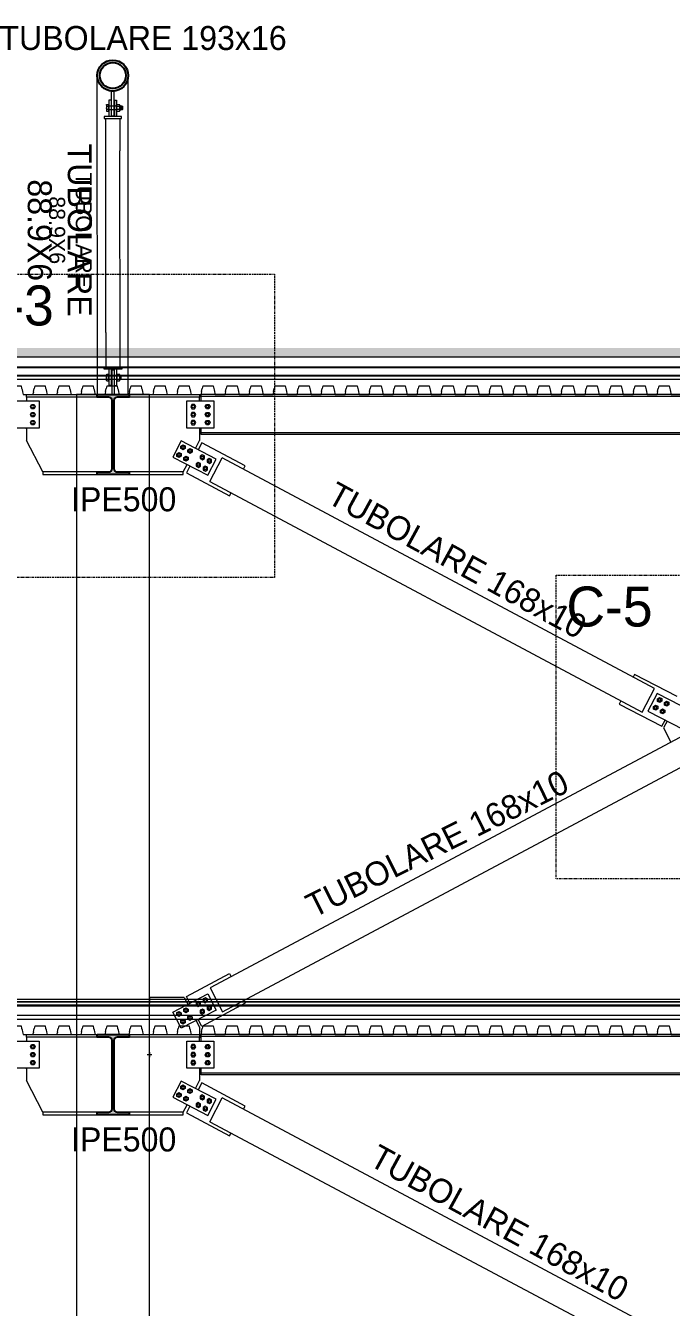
# Model space of a CAD drawing. Header units: millimetres. Extents: x -6949 to 549764, y -83146 to 127128.
# Drawn here: x 280079 to 284114, y 68839 to 76849 of the extents above; entities that cross this region are included whole.
import ezdxf

# ---------------------------------------------------------------- set-up
doc = ezdxf.new("R2010")
doc.units = ezdxf.units.MM
doc.linetypes.add('Centro', pattern=[31.75, 6.35, -4.7625, 15.875, -4.7625])
for name, color, linetype, lineweight in [('armatura', 1, 'Continuous', 15), ('bulloni', 5, 'Continuous', 9), ('fonda', 7, 'Continuous', 18), ('Layer4', 7, 'Continuous', 15), ('LINEA DI SEZIONE', 1, 'Centro', 9), ('piastra', 6, 'Continuous', 18), ('S-BEAM', 5, 'Continuous', 18), ('S-COLS', 7, 'Continuous', 18), ('S-FSTN', 7, 'Continuous', 18), ('SEZIONI acciaio - Steel sections', 7, 'Continuous', 25), ('solaio2', 7, 'Continuous', 9)]:
    doc.layers.add(name, color=color, linetype=linetype, lineweight=lineweight)
doc.layers.add('quote', color=7, linetype='Continuous', lineweight=5, true_color=0x383838)
doc.styles.get("Standard").update_dxf_attribs({"font": ''})
doc.styles.get('Standard').set_extended_font_data('Bahnschrift Light')

# ---------------------------------------------------------------- blocks, each defined once
blk = doc.blocks.new('*U313')
at = {"layer": 'bulloni'}
blk.add_lwpolyline([(-15.6, 0), (-7.8, -13.5), (7.8, -13.5), (15.6, 0), (7.8, 13.5), (-7.8, 13.5)], close=True, dxfattribs=at)
for radius in [9, 7.88]:
    blk.add_circle((0, 0), radius, dxfattribs=at)
blk = doc.blocks.new('*U314')
at = {"color": 0, "linetype": 'ByBlock', "lineweight": -2, "transparency": 16777216}
for p in [(0, 0), (0, -50), (0, -100)]:
    blk.add_blockref('*U313', p, dxfattribs=at)
blk = doc.blocks.new('*U447')
at = {"layer": 'bulloni'}
blk.add_lwpolyline([(-15.6, 0), (-7.8, -13.5), (7.8, -13.5), (15.6, 0), (7.8, 13.5), (-7.8, 13.5)], close=True, dxfattribs=at)
for radius in [9, 7.88]:
    blk.add_circle((0, 0), radius, dxfattribs=at)
blk = doc.blocks.new('*U448')
at = {"color": 0, "linetype": 'ByBlock', "lineweight": -2, "transparency": 16777216}
for p in [(0, 0), (0, -50), (0, -100)]:
    blk.add_blockref('*U447', p, dxfattribs=at)
blk = doc.blocks.new('*U489')
at = {"layer": 'Layer4'}
for points in [[(-109.7, 11.3), (-105.8, 27.5), (-44.2, 27.5), (-40.3, 11.3)], [(-35.1, -10), (-33.5, -8.6), (-35.8, 1.1), (-38.2, 10.8), (-40.3, 11.3)], [(35.1, -10), (33.5, -8.6), (35.8, 1.1), (38.2, 10.8), (40.3, 11.3)], [(40.3, 11.3), (44.2, 27.5), (105.8, 27.5), (109.7, 11.3)], [(-35.1, -10), (-30.7, -27.5), (30.7, -27.5), (35.1, -10)]]:
    blk.add_lwpolyline(points, dxfattribs=at)
blk = doc.blocks.new('*U490')
at = {"layer": 'fonda', "color": 0, "linetype": 'ByBlock', "lineweight": -2, "transparency": 16777216}
for p in [(14250, 0), (14400, 0), (14550, 0), (14700, 0), (14850, 0), (15000, 0), (15150, 0), (15300, 0), (15450, 0), (15600, 0), (15750, 0), (15900, 0), (16050, 0), (16200, 0), (16350, 0), (16500, 0), (16650, 0), (16800, 0), (16950, 0), (17100, 0), (17250, 0), (17400, 0), (17550, 0), (17700, 0), (17850, 0), (18000, 0), (18150, 0), (18300, 0)]:
    blk.add_blockref('*U489', p, dxfattribs=at)
blk = doc.blocks.new('*U491')
at = {"layer": 'Layer4'}
for points in [[(-109.7, 11.3), (-105.8, 27.5), (-44.2, 27.5), (-40.3, 11.3)], [(-35.1, -10), (-33.5, -8.6), (-35.8, 1.1), (-38.2, 10.8), (-40.3, 11.3)], [(35.1, -10), (33.5, -8.6), (35.8, 1.1), (38.2, 10.8), (40.3, 11.3)], [(40.3, 11.3), (44.2, 27.5), (105.8, 27.5), (109.7, 11.3)], [(-35.1, -10), (-30.7, -27.5), (30.7, -27.5), (35.1, -10)]]:
    blk.add_lwpolyline(points, dxfattribs=at)
blk = doc.blocks.new('*U492')
at = {"layer": 'fonda', "color": 0, "linetype": 'ByBlock', "lineweight": -2, "transparency": 16777216}
for p in [(14250, 0), (14400, 0), (14550, 0), (14700, 0), (14850, 0), (15000, 0), (15150, 0), (15300, 0), (15450, 0), (15600, 0), (15750, 0), (15900, 0), (16050, 0), (16200, 0), (16350, 0), (16500, 0), (16650, 0), (16800, 0), (16950, 0), (17100, 0), (17250, 0), (17400, 0), (17550, 0), (17700, 0), (17850, 0), (18000, 0), (18150, 0), (18300, 0)]:
    blk.add_blockref('*U491', p, dxfattribs=at)
blk = doc.blocks.new('*U1689')
at = {"layer": 'quote', "true_color": 0xc7c8ca}
h = blk.add_hatch(color=9, dxfattribs=at)
h.dxf.hatch_style = 1
h.paths.add_polyline_path([(100, 500), (38.5, 500), (-100, 500), (-100, 484), (-26.1, 484, -0.414214), (-5.1, 463), (-5.1, 37, -0.414214), (-26.1, 16), (-100, 16), (-100, 0), (100, 0), (100, 16), (26.1, 16, -0.414214), (5.1, 37), (5.1, 463, -0.414214), (26.1, 484), (100, 484)])
blk = doc.blocks.new('*U1690')
at = {"layer": 'quote', "color": 0, "linetype": 'ByBlock', "lineweight": -2, "transparency": 16777216}
for p in [(15000, 0), (15000, -4000)]:
    blk.add_blockref('*U1689', p, dxfattribs=at)
blk = doc.blocks.new('*U1693')
at = {"layer": 'bulloni'}
blk.add_lwpolyline([(-15.6, 0), (-7.8, -13.5), (7.8, -13.5), (15.6, 0), (7.8, 13.5), (-7.8, 13.5)], close=True, dxfattribs=at)
for radius in [9, 7.88]:
    blk.add_circle((0, 0), radius, dxfattribs=at)
blk = doc.blocks.new('*U1694')
at = {"color": 0, "linetype": 'ByBlock', "lineweight": -2, "transparency": 16777216}
for p in [(0, 0), (0, -50), (0, -100)]:
    blk.add_blockref('*U1693', p, dxfattribs=at)
blk = doc.blocks.new('*U1691')
at = {"layer": 'bulloni'}
blk.add_lwpolyline([(-15.6, 0), (-7.8, -13.5), (7.8, -13.5), (15.6, 0), (7.8, 13.5), (-7.8, 13.5)], close=True, dxfattribs=at)
for radius in [9, 7.88]:
    blk.add_circle((0, 0), radius, dxfattribs=at)
blk = doc.blocks.new('*U1692')
at = {"color": 0, "linetype": 'ByBlock', "lineweight": -2, "transparency": 16777216}
for p in [(0, 0), (0, -50), (0, -100)]:
    blk.add_blockref('*U1691', p, dxfattribs=at)
blk = doc.blocks.new('*U1705')
at = {"layer": 'bulloni'}
blk.add_lwpolyline([(-15.6, 0), (-7.8, -13.5), (7.8, -13.5), (15.6, 0), (7.8, 13.5), (-7.8, 13.5)], close=True, dxfattribs=at)
for radius in [9, 7.88]:
    blk.add_circle((0, 0), radius, dxfattribs=at)
blk = doc.blocks.new('*U1706')
at = {"color": 0, "linetype": 'ByBlock', "lineweight": -2, "transparency": 16777216}
for p in [(0, 0), (0, -50), (0, -100)]:
    blk.add_blockref('*U1705', p, dxfattribs=at)
blk = doc.blocks.new('*U1703')
at = {"layer": 'bulloni'}
blk.add_lwpolyline([(-15.6, 0), (-7.8, -13.5), (7.8, -13.5), (15.6, 0), (7.8, 13.5), (-7.8, 13.5)], close=True, dxfattribs=at)
for radius in [9, 7.88]:
    blk.add_circle((0, 0), radius, dxfattribs=at)
blk = doc.blocks.new('*U1704')
at = {"color": 0, "linetype": 'ByBlock', "lineweight": -2, "transparency": 16777216}
for p in [(0, 0), (0, -50), (0, -100)]:
    blk.add_blockref('*U1703', p, dxfattribs=at)
blk = doc.blocks.new('*U1717')
at = {"layer": 'bulloni'}
blk.add_lwpolyline([(-15.6, 0), (-7.8, -13.5), (7.8, -13.5), (15.6, 0), (7.8, 13.5), (-7.8, 13.5)], close=True, dxfattribs=at)
for radius in [9, 7.88]:
    blk.add_circle((0, 0), radius, dxfattribs=at)
blk = doc.blocks.new('*U1718')
at = {"color": 0, "linetype": 'ByBlock', "lineweight": -2, "transparency": 16777216}
for p in [(0, 0), (50, 0), (0, -54), (50, -54)]:
    blk.add_blockref('*U1717', p, dxfattribs=at)
blk = doc.blocks.new('*U1752')
at = {"layer": 'bulloni'}
blk.add_lwpolyline([(-15.6, 0), (-7.8, -13.5), (7.8, -13.5), (15.6, 0), (7.8, 13.5), (-7.8, 13.5)], close=True, dxfattribs=at)
for radius in [9, 7.88]:
    blk.add_circle((0, 0), radius, dxfattribs=at)
blk = doc.blocks.new('*U1753')
at = {"color": 0, "linetype": 'ByBlock', "lineweight": -2, "transparency": 16777216}
for p in [(0, 0), (50, 0), (0, -54), (50, -54)]:
    blk.add_blockref('*U1752', p, dxfattribs=at)
blk = doc.blocks.new('*U1754')
at = {"layer": 'bulloni'}
blk.add_lwpolyline([(-15.6, 0), (-7.8, -13.5), (7.8, -13.5), (15.6, 0), (7.8, 13.5), (-7.8, 13.5)], close=True, dxfattribs=at)
for radius in [9, 7.88]:
    blk.add_circle((0, 0), radius, dxfattribs=at)
blk = doc.blocks.new('*U1751')
at = {"color": 0, "linetype": 'ByBlock', "lineweight": -2, "transparency": 16777216}
for p in [(0, 0), (50, 0), (0, -54), (50, -54)]:
    blk.add_blockref('*U1754', p, dxfattribs=at)
blk = doc.blocks.new('*U1756')
at = {"layer": 'bulloni'}
blk.add_lwpolyline([(-15.6, 0), (-7.8, -13.5), (7.8, -13.5), (15.6, 0), (7.8, 13.5), (-7.8, 13.5)], close=True, dxfattribs=at)
for radius in [9, 7.88]:
    blk.add_circle((0, 0), radius, dxfattribs=at)
blk = doc.blocks.new('*U1757')
at = {"color": 0, "linetype": 'ByBlock', "lineweight": -2, "transparency": 16777216}
for p in [(0, 0), (50, 0), (0, -54), (50, -54)]:
    blk.add_blockref('*U1756', p, dxfattribs=at)
blk = doc.blocks.new('*U1758')
at = {"layer": 'bulloni'}
blk.add_lwpolyline([(-15.6, 0), (-7.8, -13.5), (7.8, -13.5), (15.6, 0), (7.8, 13.5), (-7.8, 13.5)], close=True, dxfattribs=at)
for radius in [9, 7.88]:
    blk.add_circle((0, 0), radius, dxfattribs=at)
blk = doc.blocks.new('*U1755')
at = {"color": 0, "linetype": 'ByBlock', "lineweight": -2, "transparency": 16777216}
for p in [(0, 0), (50, 0), (0, -54), (50, -54)]:
    blk.add_blockref('*U1758', p, dxfattribs=at)
blk = doc.blocks.new('*U1772')
at = {"layer": 'bulloni'}
blk.add_lwpolyline([(-15.6, 0), (-7.8, -13.5), (7.8, -13.5), (15.6, 0), (7.8, 13.5), (-7.8, 13.5)], close=True, dxfattribs=at)
for radius in [9, 7.88]:
    blk.add_circle((0, 0), radius, dxfattribs=at)
blk = doc.blocks.new('*U1773')
at = {"color": 0, "linetype": 'ByBlock', "lineweight": -2, "transparency": 16777216}
for p in [(0, 0), (50, 0), (0, -54), (50, -54)]:
    blk.add_blockref('*U1772', p, dxfattribs=at)
blk = doc.blocks.new('*U1774')
at = {"layer": 'bulloni'}
blk.add_lwpolyline([(-15.6, 0), (-7.8, -13.5), (7.8, -13.5), (15.6, 0), (7.8, 13.5), (-7.8, 13.5)], close=True, dxfattribs=at)
for radius in [9, 7.88]:
    blk.add_circle((0, 0), radius, dxfattribs=at)
blk = doc.blocks.new('*U1771')
at = {"color": 0, "linetype": 'ByBlock', "lineweight": -2, "transparency": 16777216}
for p in [(0, 0), (50, 0), (0, -54), (50, -54)]:
    blk.add_blockref('*U1774', p, dxfattribs=at)

msp = doc.modelspace()

# ---------------------------------------------------------------- hatches: boundary and pattern name
at = {"layer": 'fonda', "true_color": 0xc7c8ca}
h = msp.add_hatch(dxfattribs=at)
h.set_pattern_fill('GRAVEL', color=9, scale=2)
h.set_pattern_definition([(228.0127875, (-28933.751, 50.8), (-406.40000003, -457.19999997), [6.834429, -676.609673]), (184.969741, (-28938.323, 45.72), (609.599999759, 50.800002894), [11.728094, -1161.080978]), (132.5104471, (-28950.007, 44.704), (508.000000215, -558.799999805), [8.26963, -818.694456]), (267.273689, (-28969.819, 32.004), (50.800000106, 1015.999999995), [10.68009, -1057.3287485]), (292.8336542, (-28970.327, 21.336), (-254.000000021, 609.599999991), [10.472674, -1036.796155]), (357.273689, (-28966.263, 11.684), (-1015.999999995, 50.800000106), [10.68009, -1057.3287485]), (37.6942405, (-28955.595, 11.176), (-660.399999971, -508.000000038), [14.123873, -1398.262306]), (72.2553284, (-28944.419, 19.812), (355.600000096, 1117.59999997), [13.33439, -1320.105132]), (121.4295656, (-28940.355, 32.512), (-406.400000058, 660.399999965), [10.71626, -1060.910914]), (175.2363583, (-28945.943, 41.656), (558.79999999, -50.80000009), [12.234266, -599.478739]), (222.3974378, (-28958.135, 42.672), (-609.5999999805, -558.800000021), [15.821558, -1566.33545]), (138.8140748, (-28919.527, 31.496), (-355.59999998, 304.800000025), [5.400091, -534.6113165]), (171.4692344, (-28923.591, 35.052), (660.400000018, -101.599999885), [10.27364, -1017.09278]), (225, (-28933.75, 36.576), (-7e-15, -50.8), [7.184187, -64.657862]), (203.1985905, (-28937.307, 42.672), (254, 101.59999998), [3.868826, -383.012447]), (291.8014095, (-28940.863, 41.148), (-50.8, 152.4), [5.471312, -268.09506]), (30.9637565, (-28938.831, 36.068), (152.4, 101.6), [8.886393, -287.325963]), (161.565051, (-28931.211, 40.64), (101.6, -50.8), [6.425743, -154.217962]), (16.3895403, (-28970.327, 41.148), (508, 152.4), [9.00176, -891.1765335]), (70.346176, (-28961.691, 43.688), (-203.20000002, -558.799999993), [7.551979, -747.6443136]), (293.1985905, (-28931.211, 50.8), (-101.59999998, 254.00000001), [7.737602, -379.143672]), (343.6104597, (-28928.163, 43.688), (-508.00000001, 152.399999964), [9.00176, -891.1765335]), (339.4439548, (-28970.327, 9.652), (-254, 101.6), [8.680704, -425.354686]), (294.7751406, (-28962.199, 6.604), (-254.000000302, 558.799999863), [7.273442, -720.071868]), (66.8014095, (-28930.703, 0), (101.59999998, 254), [7.737602, -379.143672]), (17.3540246, (-28927.655, 7.112), (-660.399999987, -203.200000043), [8.515655, -843.04752]), (69.4439548, (-28955.595, 0), (-101.6, -254), [4.340352, -429.695038]), (101.3099325, (-28933.751, 0), (-50.8, 203.2), [2.590292, -256.439899]), (165.9637565, (-28934.259, 2.54), (152.4, -50.8), [10.472674, -198.981092]), (186.009006, (-28944.419, 5.08), (507.999999997, 50.800000027), [9.70534, -960.827297]), (303.6900675, (-28938.831, 31.496), (-50.8, 101.6), [7.326478, -175.835527]), (353.1572266, (-28934.767, 25.4), (863.600000005, -101.599999955), [12.791135, -1266.320181]), (60.9453959, (-28922.067, 23.876), (-203.200000006, -355.6), [5.230165, -517.787846]), (90, (-28919.527, 28.45), (-50.8, 50.8), [3.048, -47.752]), (120.2564372, (-28945.435, 6.604), (203.199999975, -355.600000014), [7.057339, -698.6788155]), (48.0127875, (-28948.991, 12.7), (406.400000034, 457.19999997), [13.668858, -669.775244]), (0, (-28939.847, 22.86), (50.8, 50.8), [13.208, -37.592]), (325.3048465, (-28926.639, 22.86), (508.000000192, -355.599999725), [8.032191, -795.1863345]), (254.054604, (-28920.035, 18.288), (-50.8, -203.2), [7.396582, -362.433001]), (207.64597536, (-28922.067, 11.176), (-965.200000035, -507.999999933), [12.042902, -1192.2492885]), (175.42607874, (-28932.735, 5.588), (-660.4, 50.8), [12.740589, -1261.316929])])
h.paths.add_polyline_path([(275165.8, 74834.2), (275165.8, 74779.5), (282665.8, 74779.5), (282665.8, 74834.2)])
h = msp.add_hatch(dxfattribs=at)
h.set_pattern_fill('GRAVEL', color=9, scale=2)
h.set_pattern_definition([(228.0127875, (-25933.751, 50.8), (-406.40000003, -457.19999997), [6.834429, -676.609673]), (184.969741, (-25938.323, 45.72), (609.599999759, 50.800002894), [11.728094, -1161.080978]), (132.5104471, (-25950.007, 44.704), (508.000000215, -558.799999805), [8.26963, -818.694456]), (267.273689, (-25969.819, 32.004), (50.800000106, 1015.999999995), [10.68009, -1057.3287485]), (292.8336542, (-25970.327, 21.336), (-254.000000021, 609.599999991), [10.472674, -1036.796155]), (357.273689, (-25966.263, 11.684), (-1015.999999995, 50.800000106), [10.68009, -1057.3287485]), (37.6942405, (-25955.595, 11.176), (-660.399999971, -508.000000038), [14.123873, -1398.262306]), (72.2553284, (-25944.419, 19.812), (355.600000096, 1117.59999997), [13.33439, -1320.105132]), (121.4295656, (-25940.355, 32.512), (-406.400000058, 660.399999965), [10.71626, -1060.910914]), (175.2363583, (-25945.943, 41.656), (558.79999999, -50.80000009), [12.234266, -599.478739]), (222.3974378, (-25958.135, 42.672), (-609.5999999805, -558.800000021), [15.821558, -1566.33545]), (138.8140748, (-25919.527, 31.496), (-355.59999998, 304.800000025), [5.400091, -534.6113165]), (171.4692344, (-25923.591, 35.052), (660.400000018, -101.599999885), [10.27364, -1017.09278]), (225, (-25933.75, 36.576), (-7e-15, -50.8), [7.184187, -64.657862]), (203.1985905, (-25937.307, 42.672), (254, 101.59999998), [3.868826, -383.012447]), (291.8014095, (-25940.863, 41.148), (-50.8, 152.4), [5.471312, -268.09506]), (30.9637565, (-25938.831, 36.068), (152.4, 101.6), [8.886393, -287.325963]), (161.565051, (-25931.211, 40.64), (101.6, -50.8), [6.425743, -154.217962]), (16.3895403, (-25970.327, 41.148), (508, 152.4), [9.00176, -891.1765335]), (70.346176, (-25961.691, 43.688), (-203.20000002, -558.799999993), [7.551979, -747.6443136]), (293.1985905, (-25931.211, 50.8), (-101.59999998, 254.00000001), [7.737602, -379.143672]), (343.6104597, (-25928.163, 43.688), (-508.00000001, 152.399999964), [9.00176, -891.1765335]), (339.4439548, (-25970.327, 9.652), (-254, 101.6), [8.680704, -425.354686]), (294.7751406, (-25962.199, 6.604), (-254.000000302, 558.799999863), [7.273442, -720.071868]), (66.8014095, (-25930.703, 0), (101.59999998, 254), [7.737602, -379.143672]), (17.3540246, (-25927.655, 7.112), (-660.399999987, -203.200000043), [8.515655, -843.04752]), (69.4439548, (-25955.595, 0), (-101.6, -254), [4.340352, -429.695038]), (101.3099325, (-25933.751, 0), (-50.8, 203.2), [2.590292, -256.439899]), (165.9637565, (-25934.259, 2.54), (152.4, -50.8), [10.472674, -198.981092]), (186.009006, (-25944.419, 5.08), (507.999999997, 50.800000027), [9.70534, -960.827297]), (303.6900675, (-25938.831, 31.496), (-50.8, 101.6), [7.326478, -175.835527]), (353.1572266, (-25934.767, 25.4), (863.600000005, -101.599999955), [12.791135, -1266.320181]), (60.9453959, (-25922.067, 23.876), (-203.200000006, -355.6), [5.230165, -517.787846]), (90, (-25919.527, 28.45), (-50.8, 50.8), [3.048, -47.752]), (120.2564372, (-25945.435, 6.604), (203.199999975, -355.600000014), [7.057339, -698.6788155]), (48.0127875, (-25948.991, 12.7), (406.400000034, 457.19999997), [13.668858, -669.775244]), (0, (-25939.847, 22.86), (50.8, 50.8), [13.208, -37.592]), (325.3048465, (-25926.639, 22.86), (508.000000192, -355.599999725), [8.032191, -795.1863345]), (254.054604, (-25920.035, 18.288), (-50.8, -203.2), [7.396582, -362.433001]), (207.64597536, (-25922.067, 11.176), (-965.200000035, -507.999999933), [12.042902, -1192.2492885]), (175.42607874, (-25932.735, 5.588), (-660.4, 50.8), [12.740589, -1261.316929])])
h.paths.add_polyline_path([(278165.8, 74834.2), (278165.8, 74779.5), (285665.8, 74779.5), (285665.8, 74834.2)])
h = msp.add_hatch(dxfattribs=at)
h.set_pattern_fill('GRAVEL', color=9, scale=2)
h.set_pattern_definition([(228.0127875, (-22933.751, 50.8), (-406.40000003, -457.19999997), [6.834429, -676.609673]), (184.969741, (-22938.323, 45.72), (609.599999759, 50.800002894), [11.728094, -1161.080978]), (132.5104471, (-22950.007, 44.704), (508.000000215, -558.799999805), [8.26963, -818.694456]), (267.273689, (-22969.819, 32.004), (50.800000106, 1015.999999995), [10.68009, -1057.3287485]), (292.8336542, (-22970.327, 21.336), (-254.000000021, 609.599999991), [10.472674, -1036.796155]), (357.273689, (-22966.263, 11.684), (-1015.999999995, 50.800000106), [10.68009, -1057.3287485]), (37.6942405, (-22955.595, 11.176), (-660.399999971, -508.000000038), [14.123873, -1398.262306]), (72.2553284, (-22944.419, 19.812), (355.600000096, 1117.59999997), [13.33439, -1320.105132]), (121.4295656, (-22940.355, 32.512), (-406.400000058, 660.399999965), [10.71626, -1060.910914]), (175.2363583, (-22945.943, 41.656), (558.79999999, -50.80000009), [12.234266, -599.478739]), (222.3974378, (-22958.135, 42.672), (-609.5999999805, -558.800000021), [15.821558, -1566.33545]), (138.8140748, (-22919.527, 31.496), (-355.59999998, 304.800000025), [5.400091, -534.6113165]), (171.4692344, (-22923.591, 35.052), (660.400000018, -101.599999885), [10.27364, -1017.09278]), (225, (-22933.75, 36.576), (-7e-15, -50.8), [7.184187, -64.657862]), (203.1985905, (-22937.307, 42.672), (254, 101.59999998), [3.868826, -383.012447]), (291.8014095, (-22940.863, 41.148), (-50.8, 152.4), [5.471312, -268.09506]), (30.9637565, (-22938.831, 36.068), (152.4, 101.6), [8.886393, -287.325963]), (161.565051, (-22931.211, 40.64), (101.6, -50.8), [6.425743, -154.217962]), (16.3895403, (-22970.327, 41.148), (508, 152.4), [9.00176, -891.1765335]), (70.346176, (-22961.691, 43.688), (-203.20000002, -558.799999993), [7.551979, -747.6443136]), (293.1985905, (-22931.211, 50.8), (-101.59999998, 254.00000001), [7.737602, -379.143672]), (343.6104597, (-22928.163, 43.688), (-508.00000001, 152.399999964), [9.00176, -891.1765335]), (339.4439548, (-22970.327, 9.652), (-254, 101.6), [8.680704, -425.354686]), (294.7751406, (-22962.199, 6.604), (-254.000000302, 558.799999863), [7.273442, -720.071868]), (66.8014095, (-22930.703, 0), (101.59999998, 254), [7.737602, -379.143672]), (17.3540246, (-22927.655, 7.112), (-660.399999987, -203.200000043), [8.515655, -843.04752]), (69.4439548, (-22955.595, 0), (-101.6, -254), [4.340352, -429.695038]), (101.3099325, (-22933.751, 0), (-50.8, 203.2), [2.590292, -256.439899]), (165.9637565, (-22934.259, 2.54), (152.4, -50.8), [10.472674, -198.981092]), (186.009006, (-22944.419, 5.08), (507.999999997, 50.800000027), [9.70534, -960.827297]), (303.6900675, (-22938.831, 31.496), (-50.8, 101.6), [7.326478, -175.835527]), (353.1572266, (-22934.767, 25.4), (863.600000005, -101.599999955), [12.791135, -1266.320181]), (60.9453959, (-22922.067, 23.876), (-203.200000006, -355.6), [5.230165, -517.787846]), (90, (-22919.527, 28.45), (-50.8, 50.8), [3.048, -47.752]), (120.2564372, (-22945.435, 6.604), (203.199999975, -355.600000014), [7.057339, -698.6788155]), (48.0127875, (-22948.991, 12.7), (406.400000034, 457.19999997), [13.668858, -669.775244]), (0, (-22939.847, 22.86), (50.8, 50.8), [13.208, -37.592]), (325.3048465, (-22926.639, 22.86), (508.000000192, -355.599999725), [8.032191, -795.1863345]), (254.054604, (-22920.035, 18.288), (-50.8, -203.2), [7.396582, -362.433001]), (207.64597536, (-22922.067, 11.176), (-965.200000035, -507.999999933), [12.042902, -1192.2492885]), (175.42607874, (-22932.735, 5.588), (-660.4, 50.8), [12.740589, -1261.316929])])
h.paths.add_polyline_path([(281165.8, 74834.2), (281165.8, 74779.5), (288665.8, 74779.5), (288665.8, 74834.2)])
at = {"layer": 'quote', "true_color": 0xc7c8ca}
h = msp.add_hatch(color=9, dxfattribs=at)
h.dxf.hatch_style = 1
h.paths.add_polyline_path([(280526.6, 76538.3), (280526.6, 76535.1, 0.991363), (280720.3, 76536.8, 0.99194)])
h.paths.add_polyline_path([(280704.3, 76536.8, -1), (280542.6, 76536.8, -1)], flags=16)
at = {"layer": 'S-FSTN', "true_color": 0xc7c8ca}
h = msp.add_hatch(dxfattribs=at)
h.set_pattern_fill('GRAVEL', color=9, scale=2.8, angle=53)
h.paths.add_polyline_path([(282624.8, 74793.4), (300165.1, 74753.4), (300763.1, 74753.4), (300763.1, 74813.4), (265083.2, 74813.4), (265083.9, 74753.4)])

# ---------------------------------------------------------------- linework, layer by layer
msp.add_line((300165.8, 74713.4), (265083.8, 74713.4))
at = {"color": 0, "lineweight": 9}
for points in [[(265083.8, 74779.5), (303665.8, 74779.5), (303665.8, 74713.4), (265083.8, 74713.4)], [(265083.8, 70764.8), (303665.8, 70764.8), (303665.8, 70748.4), (265083.8, 70748.4)], [(265083.8, 70748.4), (303665.8, 70748.4), (303665.8, 70728.4), (265083.8, 70728.4)]]:
    msp.add_lwpolyline(points, close=True, dxfattribs=at)
msp.add_lwpolyline([(303665.8, 74713.4), (265083.8, 74713.4), (265083.8, 74663.4), (303665.8, 74663.4)], close=True)
msp.add_lwpolyline([(265083.8, 70663.4), (265083.8, 70723.4), (303665.8, 70723.4), (303665.8, 70663.4), (265083.8, 70663.4)], dxfattribs=at)
at = {"layer": 'armatura'}
for points in [[(265113.8, 74640.4), (303644.1, 74640.4)], [(265113.8, 70640.4), (303644.1, 70640.4)]]:
    msp.add_lwpolyline(points, dxfattribs=at)
at = {"layer": 'bulloni'}
for p, q in [((280583.1, 76352.7), (280584.7, 76355.2)), ((280583.1, 76352.7), (280583.1, 76316.2)), ((280584.7, 76355.2), (280597.4, 76355.2)), ((280584.7, 76344.8), (280597.4, 76344.8)), ((280597.4, 76355.2), (280597.4, 76313.7)), ((280597.4, 76351.1), (280598.1, 76351.1)), ((280598.1, 76351.1), (280598.1, 76317.8)), ((280647.4, 76346.4), (280599.4, 76346.4)), ((280647.4, 76352.7), (280649.1, 76355.2)), ((280647.4, 76352.7), (280647.4, 76316.2)), ((280649.1, 76355.2), (280664.7, 76355.2)), ((280649.1, 76344.8), (280664.7, 76344.8)), ((280666.4, 76352.7), (280664.7, 76355.2)), ((280666.4, 76352.7), (280666.4, 76316.2)), ((280681.7, 76346.4), (280666.4, 76346.4)), ((280669, 76325.8), (280668, 76343.1)), ((280672.2, 76327.8), (280671.4, 76341.1)), ((280675.6, 76325.8), (280674.7, 76343.1)), ((280678.9, 76327.8), (280678.1, 76341.1)), ((280681.7, 76346.4), (280683.1, 76345.1)), ((280681.7, 76346.4), (280681.7, 76322.4)), ((280683.1, 76345.1), (280683.1, 76323.8)), ((280583.1, 76316.2), (280584.7, 76313.7)), ((280597.4, 76324), (280584.7, 76324)), ((280584.7, 76313.7), (280597.4, 76313.7)), ((280597.4, 76317.8), (280598.1, 76317.8)), ((280647.4, 76322.4), (280599.4, 76322.4)), ((280647.4, 76316.2), (280649.1, 76313.7)), ((280664.7, 76324), (280649.1, 76324)), ((280649.1, 76313.7), (280664.7, 76313.7)), ((280666.4, 76316.2), (280664.7, 76313.7)), ((280681.7, 76322.4), (280666.4, 76322.4)), ((280683.1, 76323.8), (280681.7, 76322.4)), ((280584.5, 74667.2), (280586.1, 74669.7)), ((280584.5, 74630.6), (280584.5, 74667.2)), ((280586.1, 74669.7), (280598.8, 74669.7)), ((280598.8, 74659.3), (280586.1, 74659.3)), ((280598.8, 74628.1), (280598.8, 74669.7)), ((280598.8, 74665.6), (280599.5, 74665.6)), ((280599.5, 74632.2), (280599.5, 74665.6)), ((280648.8, 74660.9), (280600.8, 74660.9)), ((280648.8, 74667.2), (280650.5, 74669.7)), ((280648.8, 74630.6), (280648.8, 74667.2)), ((280650.5, 74669.7), (280666.1, 74669.7)), ((280666.1, 74659.3), (280650.5, 74659.3)), ((280667.8, 74667.2), (280666.1, 74669.7)), ((280667.8, 74630.6), (280667.8, 74667.2)), ((280683.1, 74660.9), (280667.8, 74660.9)), ((280670.4, 74657.6), (280669.4, 74640.2)), ((280673.6, 74655.6), (280672.8, 74642.2)), ((280584.5, 74630.6), (280586.1, 74628.1)), ((280586.1, 74638.5), (280598.8, 74638.5)), ((280586.1, 74628.1), (280598.8, 74628.1)), ((280598.8, 74632.2), (280599.5, 74632.2)), ((280648.8, 74636.9), (280600.8, 74636.9)), ((280648.8, 74630.6), (280650.5, 74628.1)), ((280650.5, 74638.5), (280666.1, 74638.5)), ((280650.5, 74628.1), (280666.1, 74628.1)), ((280667.8, 74630.6), (280666.1, 74628.1)), ((280683.1, 74636.9), (280667.8, 74636.9))]:
    msp.add_line(p, q, dxfattribs=at)
for centre, radius, start, end in [((280592, 76350), 8.9, 144.26215, 215.73785), ((280616.1, 76334.4), 33.1, 161.68582, 198.31418), ((280599.4, 76347.8), 1.33, 180, 270), ((280656.3, 76350), 8.9, 144.26215, 215.73785), ((280680.5, 76334.4), 33.1, 161.68582, 198.31418), ((280657.5, 76350), 8.9, 324.26215, 35.73785), ((280633.3, 76334.4), 33.1, 341.68582, 18.31418), ((280592, 76318.8), 8.9, 144.26215, 215.73785), ((280599.4, 76321.1), 1.33, 90, 180), ((280656.3, 76318.8), 8.9, 144.26215, 215.73785), ((280657.5, 76318.8), 8.9, 324.26215, 35.73785), ((280593.4, 74664.5), 8.9, 144.26215, 215.73785), ((280617.5, 74648.9), 33.1, 161.68582, 198.31418), ((280600.8, 74662.2), 1.33, 180, 270), ((280657.7, 74664.5), 8.9, 144.26215, 215.73785), ((280681.9, 74648.9), 33.1, 161.68582, 198.31418), ((280658.9, 74664.5), 8.9, 324.26215, 35.73785), ((280634.7, 74648.9), 33.1, 341.68582, 18.31418), ((280593.4, 74633.3), 8.9, 144.26215, 215.73785), ((280600.8, 74635.6), 1.33, 90, 180), ((280657.7, 74633.3), 8.9, 144.26215, 215.73785), ((280658.9, 74633.3), 8.9, 324.26215, 35.73785)]:
    msp.add_arc(centre, radius, start, end, dxfattribs=at)
at = {"layer": 'LINEA DI SEZIONE'}
for points in [[(279652, 75296.4), (281634.1, 75296.4), (281634.1, 73399.2), (279652, 73399.2)], [(283393.8, 73415), (285375.9, 73415), (285375.9, 71517.7), (283393.8, 71517.7)]]:
    msp.add_lwpolyline(points, close=True, dxfattribs=at)
at = {"layer": 'piastra'}
for p, q in [((280083.8, 74527.4), (280083.8, 74503.4)), ((281165.8, 74503.4), (281165.8, 74527.4)), ((280083.8, 74333.4), (280083.8, 74256.1)), ((281165.8, 74333.4), (281165.8, 74256.1)), ((280185.4, 74059.4), (280083.8, 74256.1)), ((281140.3, 74206.8), (281165.8, 74256.1)), ((281064.2, 74059.4), (281088, 74105.5)), ((283884.3, 72794.6), (283875.7, 72778)), ((284150.8, 72656.9), (283884.3, 72794.6)), ((283798.8, 72629.1), (283787.9, 72608)), ((283787.9, 72608), (284054.4, 72470.3)), ((284054.4, 72470.3), (284074.4, 72509)), ((284087.7, 72502.2), (284065.8, 72459.9)), ((281069.4, 70775.8), (281091.5, 70733.1)), ((281216.7, 70797.9), (281216.7, 70797.9)), ((281216.7, 70797.9), (281216.7, 70797.9)), ((281143.8, 70631.9), (281165.8, 70589.2)), ((281165.8, 70589.2), (281165.8, 70523.4)), ((280083.8, 70527.4), (280083.8, 70503.4)), ((281165.8, 70503.4), (281165.8, 70527.4)), ((280083.8, 70333.4), (280083.8, 70256.1)), ((281165.8, 70333.4), (281165.8, 70256.1)), ((280185.4, 70059.4), (280083.8, 70256.1)), ((281140.3, 70206.8), (281165.8, 70256.1)), ((281064.2, 70059.4), (281088, 70105.5))]:
    msp.add_line(p, q, dxfattribs=at)
for points in [[(280615.4, 76285), (280615.4, 76439.9)], [(280615.4, 76439.9), (280631.4, 76439.9)], [(280631.4, 76285), (280631.4, 76439.9)], [(280613.4, 76383.8), (280599.4, 76383.8), (280599.4, 76281.8)], [(280613.4, 76383.9), (280613.4, 76383.9), (280613.4, 76281.8)], [(280633.4, 76383.9), (280633.4, 76383.9), (280633.4, 76281.8)], [(280633.4, 76383.8), (280647.4, 76383.8), (280647.4, 76281.8)], [(280615.4, 76285), (280631.4, 76285)], [(280614.8, 74599.5), (280600.8, 74599.5), (280600.8, 74701.6)], [(280614.8, 74599.4), (280614.8, 74599.4), (280614.8, 74701.6)], [(280616.8, 74698.4), (280616.8, 74543.4)], [(280616.8, 74698.4), (280632.8, 74698.4)], [(280632.8, 74698.4), (280632.8, 74543.4)], [(280634.8, 74599.4), (280634.8, 74599.4), (280634.8, 74701.6)], [(280634.8, 74599.5), (280648.8, 74599.5), (280648.8, 74701.6)], [(280598.7, 74527.4), (280083.8, 74527.4), (280083.8, 74543.4), (281165.8, 74543.4), (281165.8, 74527.4), (280650.9, 74527.4)], [(281439.2, 74077.5), (281449.6, 74097.5), (281179.6, 74241.5), (281157.1, 74198.1)], [(281104.8, 74096.8), (281083.2, 74055), (281353.2, 73911), (281362.3, 73928.5)], [(280598.7, 74059.4), (280185.4, 74059.4), (280185.4, 74043.4), (281064.2, 74043.4), (281064.2, 74059.4), (280650.9, 74059.4)], [(284065.8, 72459.9), (284111.6, 72371.4)], [(281104.8, 70740), (281083.2, 70781.9), (281353.2, 70925.9), (281363.6, 70905.8)], [(281069.4, 70775.8), (280853.3, 70775.8)], [(281440.5, 70756.8), (281449.6, 70739.3), (281179.6, 70595.3), (281157.1, 70638.7)], [(280598.7, 70527.4), (280083.8, 70527.4), (280083.8, 70543.4), (281165.8, 70543.4), (281165.8, 70527.4), (280650.9, 70527.4)], [(281439.2, 70077.5), (281449.6, 70097.5), (281179.6, 70241.5), (281157.1, 70198.1)], [(281104.8, 70096.8), (281083.2, 70055), (281353.2, 69911), (281362.3, 69928.5)], [(280598.7, 70059.4), (280185.4, 70059.4), (280185.4, 70043.4), (281064.2, 70043.4), (281064.2, 70059.4), (280650.9, 70059.4)]]:
    msp.add_lwpolyline(points, dxfattribs=at)
for points in [[(280569, 76281.8), (280569, 76267.8), (280677.9, 76267.8), (280677.9, 76281.8)], [(280570.4, 74701.6), (280570.4, 74715.6), (280679.3, 74715.6), (280679.3, 74701.6)], [(279993.8, 74503.4), (280163.8, 74503.4), (280163.8, 74333.4), (279993.8, 74333.4)], [(281085.8, 74503.4), (281255.8, 74503.4), (281255.8, 74333.4), (281085.8, 74333.4)], [(281269.1, 74140.3), (281050.5, 74253.2), (280998.2, 74151.9), (281216.7, 74039)], [(284247.7, 72561.3), (284025.6, 72676.1), (283967.8, 72564.1), (284189.9, 72449.4)], [(281269.1, 70696.6), (281050.5, 70583.7), (280998.2, 70684.9), (281216.7, 70797.9)], [(279993.8, 70503.4), (280163.8, 70503.4), (280163.8, 70333.4), (279993.8, 70333.4)], [(281085.8, 70503.4), (281255.8, 70503.4), (281255.8, 70333.4), (281085.8, 70333.4)], [(281269.1, 70140.3), (281050.5, 70253.2), (280998.2, 70151.9), (281216.7, 70039)]]:
    msp.add_lwpolyline(points, close=True, dxfattribs=at)
at = {"layer": 'S-BEAM'}
for p, q in [((280527.7, 74543.4), (280526.6, 76538.3)), ((280720.2, 74543.4), (280720.2, 76537.3)), ((287570.4, 74543.4), (281175.8, 74543.4)), ((281175.8, 74503.4), (281175.8, 74543.4)), ((287570.4, 74530.9), (281175.8, 74530.9)), ((280083.8, 74329.9), (280083.8, 74333.4)), ((281175.8, 74293.4), (281175.8, 74333.4)), ((281175.8, 74305.9), (287570.4, 74305.9)), ((287570.4, 74293.4), (281175.8, 74293.4)), ((281229.8, 73999.1), (281306.8, 74148.1)), ((287442.8, 74148.1), (281231.2, 70835.2)), ((281308.2, 70686.2), (287519.8, 73999.1)), ((281231.2, 70835.2), (281308.2, 70686.2)), ((287570.4, 70543.4), (281175.8, 70543.4)), ((281175.8, 70503.4), (281175.8, 70543.4)), ((287570.4, 70530.9), (281175.8, 70530.9)), ((280083.8, 70329.9), (280083.8, 70333.4)), ((281175.8, 70293.4), (281175.8, 70333.4)), ((281175.8, 70305.9), (287570.4, 70305.9)), ((287570.4, 70293.4), (281175.8, 70293.4)), ((281229.8, 69999.1), (281306.8, 70148.1))]:
    msp.add_line(p, q, dxfattribs=at)
for points in [[(280579, 76267.8), (280667.9, 76267.8), (280667.9, 76065.5)], [(280580.4, 74931.3), (280579, 76267.8)], [(280580.4, 74715.6), (280669.3, 74715.6), (280667.9, 76065.5)], [(280580.4, 74931.3), (280580.4, 74715.6)], [(281229.9, 73999.2), (283931.1, 72558.5), (284008, 72707.4), (281306.8, 74148.1)], [(281229.9, 69999.2), (283931.1, 68558.5), (284008, 68707.4), (281306.8, 70148.1)]]:
    msp.add_lwpolyline(points, dxfattribs=at)
at = {"layer": 'S-COLS'}
msp.add_lwpolyline([(280853.3, 62563.4), (280853.3, 74543.4), (280396.3, 74543.4), (280396.3, 62563.4)], dxfattribs=at)
at = {"layer": 'S-FSTN'}
for p, q in [((280853.3, 70770.5), (280853.3, 70740.5)), ((280868.3, 70418.4), (280838.3, 70418.4)), ((280853.3, 70433.4), (280853.3, 70403.4))]:
    msp.add_line(p, q, dxfattribs=at)
at = {"layer": 'SEZIONI acciaio - Steel sections'}
for points in [[(280524.8, 74543.4), (280724.8, 74543.4), (280724.8, 74527.4), (280650.9, 74527.4, 0.414214), (280629.9, 74506.4), (280629.9, 74080.4, 0.414214), (280650.9, 74059.4), (280724.8, 74059.4), (280724.8, 74043.4), (280524.8, 74043.4), (280524.8, 74059.4), (280598.7, 74059.4, 0.414214), (280619.7, 74080.4), (280619.7, 74506.4, 0.414214), (280598.7, 74527.4), (280524.8, 74527.4)], [(280524.8, 70543.4), (280724.8, 70543.4), (280724.8, 70527.4), (280650.9, 70527.4, 0.414214), (280629.9, 70506.4), (280629.9, 70080.4, 0.414214), (280650.9, 70059.4), (280724.8, 70059.4), (280724.8, 70043.4), (280524.8, 70043.4), (280524.8, 70059.4), (280598.7, 70059.4, 0.414214), (280619.7, 70080.4), (280619.7, 70506.4, 0.414214), (280598.7, 70527.4), (280524.8, 70527.4)]]:
    msp.add_lwpolyline(points, format="xyb", close=True, dxfattribs=at)
for radius in [96.8, 80.8]:
    msp.add_circle((280623.4, 76536.8), radius, dxfattribs=at)
at = {"layer": 'solaio2'}
msp.add_lwpolyline([(265083.8, 74543.4), (265083.8, 74663.4), (303665.8, 74663.4), (303665.8, 74561), (303665.8, 74543.4), (303613.3, 74543.4), (303609, 74561)], dxfattribs=at)

# ---------------------------------------------------------------- block references
at = {"xscale": -1}
for name, p in [('*U448', (280123.8, 74468.4)), ('*U1692', (281215.8, 74468.4)), ('*U314', (280123.8, 70468.4)), ('*U1704', (281215.8, 70468.4))]:
    msp.add_blockref(name, p, dxfattribs=at)
for name, p in [('*U1694', (281125.8, 74468.4)), ('*U1706', (281125.8, 70468.4))]:
    msp.add_blockref(name, p)
for name, p, rotation in [('*U1757', (281036.8, 74165.7), 152.6761095661622), ('*U1718', (284015.5, 72586.7), 152.6761095661622), ('*U1771', (281061.8, 70625), 207.3238914211313), ('*U1753', (281036.8, 70165.7), 152.6761095661622)]:
    msp.add_blockref(name, p, dxfattribs=dict(at, rotation=rotation))
for name, p, rotation in [('*U1755', (281202.1, 74080.3), 152.6761085788687), ('*U1773', (281227, 70710.4), 207.3238904338378), ('*U1751', (281202.1, 70080.3), 152.6761085788687)]:
    msp.add_blockref(name, p, dxfattribs=dict(rotation=rotation))
at = {"layer": 'fonda'}
for name, p in [('*U492', (265844.1, 74570.9)), ('*U490', (265844.1, 70570.9))]:
    msp.add_blockref(name, p, dxfattribs=at)
at = {"layer": 'quote'}
msp.add_blockref('*U1690', (265624.8, 74043.4), dxfattribs=at)

# ---------------------------------------------------------------- texts
at = {"layer": 'LINEA DI SEZIONE', "char_height": 250, "attachment_point": 1}
for s, insert in [('C-3', (279716.2, 75225.2)), ('C-5', (283458, 73343.7))]:
    msp.add_mtext_dynamic_manual_height_columns(s, width=854.219, gutter_width=1, heights=[0], dxfattribs=dict(at, insert=insert))
at = {"layer": 'quote', "char_height": 150, "attachment_point": 1}
for s, width, insert in [('TUBOLARE 193x16', 2404.483, (279915, 76846.4)), ('IPE500', 854.219, (280362.3, 73963.7)), ('IPE500', 854.219, (280362.3, 69963.7))]:
    msp.add_mtext_dynamic_manual_height_columns(s, width=width, gutter_width=1, heights=[0], dxfattribs=dict(at, insert=insert))
at = {"layer": 'quote', "attachment_point": 1}
for s, width, insert, char_height, rotation in [('\\pxqc;TUBOLARE 88.9X6', 854.219, (280492.4, 75997.4), 150, 270), ('\\pxqc;TUBOLARE 88.9X6', 854.219, (280492.4, 75997.4), 100, 270), ('TUBOLARE 168x10', 2552.633, (282025, 74004.3), 150, 331.31317), ('TUBOLARE 168x10', 2148.278, (281812.7, 71404.9), 150, 26.39822), ('TUBOLARE 168x10', 2126.879, (282288.6, 69863.7), 150, 331.31317)]:
    msp.add_mtext_dynamic_manual_height_columns(s, width=width, gutter_width=1, heights=[0], dxfattribs=dict(at, insert=insert, char_height=char_height, rotation=rotation))

doc.saveas('drawing.dxf')
